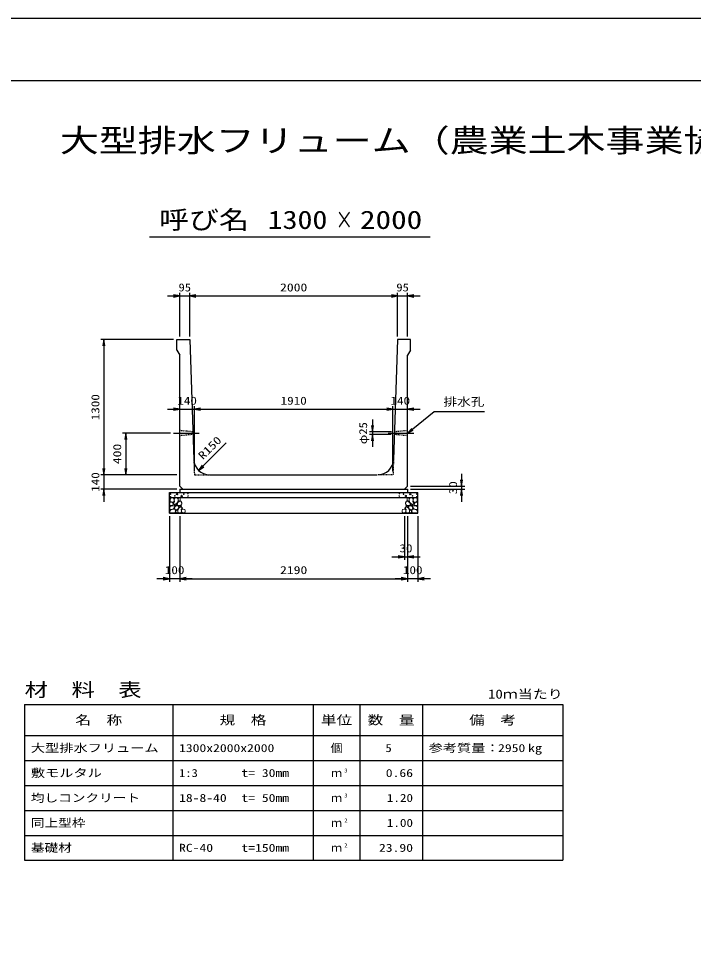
# Model space of a CAD drawing. Units: millimetres at full size. Extents: x 0 to 25230, y 0 to 17820.
# Drawn here: x 8469 to 14960, y 8910 to 17820 of the extents above; entities that cross this region are included whole.
import ezdxf
from ezdxf.enums import TextEntityAlignment as Align

# ---------------------------------------------------------------- set-up
doc = ezdxf.new("R2010")
doc.units = ezdxf.units.MM
doc.linetypes.add('CHAIN', pattern=[18.5, 12, -1.5, 3.5, -1.5])
doc.linetypes.add('DASHED_SPACED', pattern=[12, 6, -6])
for name, color, linetype, lineweight in [('0_2', 7, 'Continuous', 25), ('D-BMK', 2, 'CHAIN', 25), ('D-DCR-HCHn', 4, 'Continuous', 9), ('D-MTR-FRAM', 7, 'Continuous', 25), ('D-MTR-LINE', 7, 'Continuous', 25), ('D-STR-DIM', 7, 'Continuous', 25), ('D-STR-STRn', 1, 'Continuous', 25), ('D-TTL', 2, 'Continuous', 25), ('D-TTL-TXT', 7, 'Continuous', 25)]:
    doc.layers.add(name, color=color, linetype=linetype, lineweight=lineweight)
doc.layers.add('D-MTR', color=7, linetype='Continuous')
doc.layers.add('D-MTR-TXT', color=7, linetype='Continuous')
doc.styles.add('ＭＳ ゴシック', font='')
doc.styles.get('ＭＳ ゴシック').set_extended_font_data('MS Gothic')

# ---------------------------------------------------------------- blocks, each defined once
blk = doc.blocks.new('open_arrow')
at = {"color": 0, "linetype": 'Continuous', "lineweight": -2}
blk.add_lwpolyline([(7.5, 1.25), (0, 0), (7.5, -1.25)], dxfattribs=at)

msp = doc.modelspace()

# ---------------------------------------------------------------- linework, layer by layer
at = {"layer": '0_2'}
for p, q in [((9930, 13830), (9470, 13830)), ((9500, 13830), (9500, 13430)), ((9990, 13430), (9470, 13430))]:
    msp.add_line(p, q, dxfattribs=at)
at = {"layer": 'D-BMK'}
for p, q in [((9960, 13830), (10206.154, 13830)), ((12023.846, 13830), (12270, 13830))]:
    msp.add_line(p, q, dxfattribs=at)
at = {"layer": 'D-DCR-HCHn'}
for points in [[(9958.399, 13203.696), (9942.796, 13207.163), (9928.928, 13200.228), (9927.194, 13184.626), (9930.661, 13172.491), (9947.997, 13167.29), (9960.132, 13167.29), (9965.333, 13175.958), (9965.333, 13195.028)], [(9972.267, 13205.429), (9967.067, 13189.827), (9968.8, 13172.491), (9956.665, 13153.421), (9972.267, 13144.753), (9989.603, 13153.421), (10000.005, 13167.29), (10003.472, 13189.827), (10000.005, 13201.962), (9989.603, 13207.163)], [(10005.206, 13201.962), (10005.206, 13181.159), (10013.874, 13175.958), (10022.542, 13181.159), (10024.275, 13193.294), (10022.542, 13203.696), (10010.407, 13207.163)], [(12224.794, 13201.962), (12224.794, 13181.159), (12216.126, 13175.958), (12207.458, 13181.159), (12205.725, 13193.294), (12207.458, 13203.696), (12219.593, 13207.163)], [(12257.733, 13205.429), (12262.933, 13189.827), (12261.2, 13172.491), (12273.335, 13153.421), (12257.733, 13144.753), (12240.397, 13153.421), (12229.995, 13167.29), (12226.528, 13189.827), (12229.995, 13201.962), (12240.397, 13207.163)], [(12271.601, 13203.696), (12287.204, 13207.163), (12301.072, 13200.228), (12302.806, 13184.626), (12299.339, 13172.491), (12282.003, 13167.29), (12269.868, 13167.29), (12264.667, 13175.958), (12264.667, 13195.028)], [(9925.46, 13160.356), (9920.26, 13144.753), (9927.194, 13134.352), (9944.53, 13132.618), (9956.366, 13137.699), (9951.464, 13149.954), (9954.932, 13156.889), (9947.997, 13163.823), (9937.596, 13167.29)], [(9958.366, 13102.757), (9971.208, 13122.019), (9969.603, 13126.834), (9951.946, 13131.65), (9935.894, 13130.045), (9924.658, 13120.414), (9923.052, 13109.177), (9924.658, 13097.941), (9937.499, 13094.731)], [(9964.787, 13062.627), (9976.023, 13067.443), (9979.234, 13083.494), (9972.813, 13094.731), (9961.577, 13097.941), (9947.13, 13096.336), (9931.078, 13089.915), (9923.052, 13080.284), (9923.052, 13069.048), (9927.868, 13062.627), (9947.13, 13064.232)], [(9975.735, 13144.753), (9967.067, 13137.819), (9970.534, 13132.618), (9982.669, 13132.618), (9987.87, 13134.352), (9991.337, 13141.286), (9986.136, 13146.487)], [(10003.311, 13102.757), (10011.337, 13122.019), (10004.916, 13130.045), (9985.654, 13130.045), (9977.628, 13126.834), (9969.603, 13115.598), (9969.603, 13105.967), (9977.628, 13093.125), (9987.259, 13091.52)], [(10001.739, 13163.823), (9993.071, 13143.02), (10000.005, 13134.352), (10020.808, 13134.352), (10029.476, 13137.819), (10038.144, 13149.954), (10038.144, 13160.356), (10029.476, 13174.224), (10019.074, 13175.958)], [(10030.599, 13064.232), (10035.415, 13078.679), (10033.81, 13094.731), (10045.046, 13112.388), (10030.599, 13120.414), (10014.548, 13112.388), (10004.916, 13099.546), (10001.706, 13078.679), (10004.916, 13067.443), (10014.548, 13062.627)], [(10027.389, 13120.414), (10035.415, 13126.834), (10032.204, 13131.65), (10020.968, 13131.65), (10016.153, 13130.045), (10012.942, 13123.624), (10017.758, 13118.808)], [(10043.441, 13065.837), (10057.887, 13062.627), (10070.729, 13069.048), (10072.334, 13083.494), (10069.124, 13094.731), (10053.072, 13099.546), (10041.836, 13099.546), (10037.02, 13091.52), (10037.02, 13073.863)], [(12186.559, 13065.837), (12172.113, 13062.627), (12159.271, 13069.048), (12157.666, 13083.494), (12160.876, 13094.731), (12176.928, 13099.546), (12188.164, 13099.546), (12192.98, 13091.52), (12192.98, 13073.863)], [(12199.401, 13064.232), (12194.585, 13078.679), (12196.19, 13094.731), (12184.954, 13112.388), (12199.401, 13120.414), (12215.452, 13112.388), (12225.084, 13099.546), (12228.294, 13078.679), (12225.084, 13067.443), (12215.452, 13062.627)], [(12228.261, 13163.823), (12236.929, 13143.02), (12229.995, 13134.352), (12209.192, 13134.352), (12200.524, 13137.819), (12191.856, 13149.954), (12191.856, 13160.356), (12200.524, 13174.224), (12210.926, 13175.958)], [(12202.611, 13120.414), (12194.585, 13126.834), (12197.796, 13131.65), (12209.032, 13131.65), (12213.847, 13130.045), (12217.058, 13123.624), (12212.242, 13118.808)], [(12226.689, 13102.757), (12218.663, 13122.019), (12225.084, 13130.045), (12244.346, 13130.045), (12252.372, 13126.834), (12260.397, 13115.598), (12260.397, 13105.967), (12252.372, 13093.125), (12242.741, 13091.52)], [(12254.265, 13144.753), (12262.933, 13137.819), (12259.466, 13132.618), (12247.331, 13132.618), (12242.13, 13134.352), (12238.663, 13141.286), (12243.864, 13146.487)], [(12265.213, 13062.627), (12253.977, 13067.443), (12250.766, 13083.494), (12257.187, 13094.731), (12268.423, 13097.941), (12282.87, 13096.336), (12298.922, 13089.915), (12306.948, 13080.284), (12306.948, 13069.048), (12302.132, 13062.627), (12282.87, 13064.232)], [(12271.634, 13102.757), (12258.792, 13122.019), (12260.397, 13126.834), (12278.054, 13131.65), (12294.106, 13130.045), (12305.342, 13120.414), (12306.948, 13109.177), (12305.342, 13097.941), (12292.501, 13094.731)], [(12304.54, 13160.356), (12309.74, 13144.753), (12302.806, 13134.352), (12285.47, 13132.618), (12273.634, 13137.699), (12278.536, 13149.954), (12275.068, 13156.889), (12282.003, 13163.823), (12292.404, 13167.29)], [(10000.101, 13067.443), (10000.101, 13086.705), (9992.075, 13091.52), (9984.049, 13086.705), (9982.444, 13075.469), (9984.049, 13065.837), (9995.285, 13062.627)], [(12229.899, 13067.443), (12229.899, 13086.705), (12237.925, 13091.52), (12245.951, 13086.705), (12247.556, 13075.469), (12245.951, 13065.837), (12234.715, 13062.627)]]:
    msp.add_lwpolyline(points, close=True, dxfattribs=at)
for centre, radius in [((9930.727, 13243.955), 3), ((9931.869, 13218.91), 3), ((9972.292, 13225.752), 3), ((9993.336, 13243.955), 7.5), ((10036.664, 13224.961), 7.5), ((10057.708, 13243.164), 3), ((10098.131, 13250.006), 3), ((10099.273, 13224.961), 3), ((12130.727, 13224.961), 3), ((12131.869, 13250.006), 3), ((12172.292, 13243.164), 3), ((12193.336, 13224.961), 7.5), ((12236.664, 13243.955), 7.5), ((12257.708, 13225.752), 3), ((12298.131, 13218.91), 3), ((12299.273, 13243.955), 3)]:
    msp.add_circle(centre, radius, dxfattribs=at)
at = {"layer": 'D-MTR-FRAM'}
for p, q in [((8527.5, 11220), (13702.5, 11220)), ((8527.5, 11220), (8527.5, 9720)), ((13702.5, 11220), (13702.5, 9720)), ((8527.5, 9720), (13702.5, 9720))]:
    msp.add_line(p, q, dxfattribs=at)
at = {"layer": 'D-MTR-LINE'}
for p, q in [((9952.5, 11220), (9952.5, 9720)), ((11302.5, 11220), (11302.5, 9720)), ((11752.5, 11220), (11752.5, 9720)), ((12352.5, 11220), (12352.5, 9720)), ((8527.5, 10920), (13702.5, 10920)), ((8527.5, 10680), (13702.5, 10680)), ((8527.5, 10440), (13702.5, 10440)), ((8527.5, 10200), (13702.5, 10200)), ((8527.5, 9960), (13702.5, 9960))]:
    msp.add_line(p, q, dxfattribs=at)
at = {"layer": 'D-STR-DIM'}
for p, q in [((9900, 15150), (10235, 15150)), ((10020, 14760), (10020, 15180)), ((10115, 14760), (10115, 15180)), ((10115, 14760), (10115, 15180)), ((10115, 15150), (12115, 15150)), ((11995, 15150), (12330, 15150)), ((12115, 14760), (12115, 15180)), ((12115, 14760), (12115, 15180)), ((12210, 14760), (12210, 15180)), ((9960, 14730), (9260, 14730)), ((9290, 14730), (9290, 13430)), ((10160, 13460), (10160, 14090)), ((10160, 13460), (10160, 14090)), ((12070, 13460), (12070, 14090)), ((12070, 13460), (12070, 14090)), ((9900, 14060), (10280, 14060)), ((10160, 14060), (12070, 14060)), ((11950, 14060), (12330, 14060)), ((11873.846, 13962.5), (11873.846, 13697.5)), ((12054.279, 13842.5), (11843.846, 13842.5)), ((12053.413, 13817.5), (11843.846, 13817.5)), ((10200.682, 13472.115), (10465.847, 13737.28)), ((9290, 13550), (9290, 13170)), ((9990, 13430), (9260, 13430)), ((9990, 13430), (9260, 13430)), ((12730, 13440), (12730, 13170)), ((9990, 13290), (9260, 13290)), ((12240, 13320), (12760, 13320)), ((12240, 13290), (12760, 13290)), ((9920, 13030), (9920, 12400)), ((10020, 13030), (10020, 12400)), ((10020, 13030), (10020, 12400)), ((12180, 13030), (12180, 12610)), ((12210, 13030), (12210, 12400)), ((12210, 13030), (12210, 12400)), ((12210, 13030), (12210, 12610)), ((12310, 13030), (12310, 12400)), ((12060, 12640), (12330, 12640)), ((10140, 12430), (9800, 12430)), ((10020, 12430), (12210, 12430)), ((12430, 12430), (12090, 12430))]:
    msp.add_line(p, q, dxfattribs=at)
msp.add_lwpolyline([(12210, 13830), (12465, 14040), (12525, 14040), (12949.416, 14040)], dxfattribs=at)
at = {"layer": 'D-STR-STRn'}
for p, q in [((9990, 14730), (10115, 14730)), ((9990, 14630), (9990, 14730)), ((10115, 14730), (10154.987, 13574.811)), ((12115, 14730), (12075.013, 13574.811)), ((12240, 14730), (12115, 14730)), ((12240, 14630), (12240, 14730)), ((9990, 14630), (10020, 14580)), ((12240, 14630), (12210, 14580)), ((10020, 13320), (10020, 14580)), ((12210, 13320), (12210, 14580)), ((10304.898, 13430), (11913.66, 13430)), ((10020, 13320), (10050, 13290)), ((10020, 13290), (12210, 13290)), ((10020, 13290), (10020, 13260)), ((12210, 13320), (12180, 13290)), ((12210, 13290), (12210, 13260)), ((9920, 13060), (9920, 13260)), ((9920, 13260), (12310, 13260)), ((9920, 13210), (12310, 13210)), ((12310, 13060), (12310, 13260)), ((9920, 13060), (12310, 13060))]:
    msp.add_line(p, q, dxfattribs=at)
at = {"layer": 'D-STR-STRn', "color": 2, "linetype": 'DASHED_SPACED'}
for p, q in [((10145.721, 13842.5), (10020, 13855)), ((10146.587, 13817.5), (10020, 13805)), ((12210, 13805), (12083.413, 13817.5)), ((12210, 13855), (12084.279, 13842.5)), ((10154.987, 13574.811), (10160, 13430)), ((12075.013, 13574.811), (12070, 13430)), ((10160, 13430), (10304.898, 13430)), ((12070, 13430), (11925.102, 13430))]:
    msp.add_line(p, q, dxfattribs=at)
at = {"layer": 'D-STR-STRn'}
for centre, start, end in [((10304.898, 13580), 181.98252, 270), ((11925.102, 13580), 270, 358.01748)]:
    msp.add_arc(centre, 150, start, end, dxfattribs=at)
at = {"layer": 'D-TTL'}
for points in [[(0, 0), (25230, 0), (25230, 17820), (0, 17820)], [(600, 600), (24630, 600), (24630, 17220), (600, 17220)]]:
    msp.add_lwpolyline(points, close=True, dxfattribs=at)
at = {"layer": 'D-TTL-TXT'}
msp.add_line((9726.878, 15720), (12426.878, 15720), dxfattribs=at)

# ---------------------------------------------------------------- block references
at = {"layer": '0_2', "xscale": 8, "yscale": 8}
for p, rotation in [((9500, 13830), 270), ((9500, 13430), 90)]:
    msp.add_blockref('open_arrow', p, dxfattribs=dict(at, rotation=rotation))
at = {"layer": 'D-STR-DIM', "xscale": 8, "yscale": 8}
for p, rotation in [((10020, 15150), 180), ((12115, 15150), 180), ((12115, 15150), 180), ((9290, 14730), 270), ((10020, 14060), 180), ((12070, 14060), 180), ((12070, 14060), 180), ((11873.846, 13842.5), 90), ((11873.846, 13817.5), 270), ((12210, 13830), 39.5), ((9290, 13430), 90), ((9290, 13430), 90), ((10200.682, 13472.115), 45), ((12730, 13320), 90), ((9290, 13290), 270), ((12730, 13290), 270), ((12180, 12640), 180), ((9920, 12430), 180), ((12210, 12430), 180), ((12210, 12430), 180)]:
    msp.add_blockref('open_arrow', p, dxfattribs=dict(at, rotation=rotation))
for p in [(10115, 15150), (10115, 15150), (12210, 15150), (10160, 14060), (10160, 14060), (12210, 14060), (12210, 12640), (10020, 12430), (10020, 12430), (12310, 12430)]:
    msp.add_blockref('open_arrow', p, dxfattribs=at)

# ---------------------------------------------------------------- texts
at = {"layer": '0_2', "style": 'ＭＳ ゴシック', "width": 1.25}
msp.add_text('400', height=76.98, rotation=90, dxfattribs=at).set_placement((9417.5, 13630), align=Align.MIDDLE_CENTER)
at = {"layer": 'D-MTR', "style": 'ＭＳ ゴシック', "width": 1.25}
msp.add_text('材\u3000料\u3000表', height=132, dxfattribs=at).set_placement((8527.5, 11256), align=Align.BOTTOM_LEFT)
at = {"layer": 'D-MTR', "style": 'ＭＳ ゴシック', "width": 1.2}
msp.add_text('10ｍ当たり', height=87.98, dxfattribs=at).set_placement((13702.5, 11249), align=Align.BOTTOM_RIGHT)
at = {"layer": 'D-MTR-TXT', "style": 'ＭＳ ゴシック'}
for s, height, width, p in [('名\u3000称', 87.98, 1.25, (9240, 11070)), ('規\u3000格', 87.98, 1.25, (10627.5, 11070)), ('単位', 87.98, 1.25, (11527.5, 11070)), ('数\u3000量', 87.98, 1.25, (12052.5, 11070)), ('備\u3000考', 87.98, 1.25, (13027.5, 11070)), ('個', 76.98, 1.1, (11527.5, 10800))]:
    msp.add_text(s, height=height, dxfattribs=dict(at, width=width)).set_placement(p, align=Align.MIDDLE_CENTER)
for s, width, p in [('大型排水フリューム', 1.3, (8587.5, 10800)), ('1300x2000x2000', 1.25, (10012.5, 10800)), ('参考質量：    kg', 1.3, (12412.5, 10800)), ('敷モルタル', 1.3, (8587.5, 10560)), ('1:3', 1.15, (10012.5, 10560)), ('t= 30mm', 1.25, (10612.5, 10560)), ('均しコンクリート', 1.25, (8587.5, 10320)), ('18-8-40', 1.25, (10012.5, 10320)), ('t= 50mm', 1.25, (10612.5, 10320)), ('同上型枠', 1.25, (8587.5, 10080)), ('基礎材', 1.25, (8587.5, 9840)), ('RC-40', 1.25, (10012.5, 9840)), ('t=150mm', 1.25, (10612.5, 9840))]:
    msp.add_text(s, height=76.98, dxfattribs=dict(at, width=width)).set_placement(p, align=Align.MIDDLE_LEFT)
for s, width, p in [('5', 1.15, (12057.83, 10800)), ('2950', 1.25, (13342.5, 10800)), ('0.66', 1.25, (12262.5, 10560)), ('1.20', 1.2, (12262.5, 10320)), ('1.00', 1.2, (12262.5, 10080)), ('23.90', 1.25, (12262.5, 9840))]:
    msp.add_text(s, height=76.98, dxfattribs=dict(at, width=width)).set_placement(p, align=Align.MIDDLE_RIGHT)
for p in [(11527.5, 10560), (11527.5, 10320), (11527.5, 10080), (11527.5, 9840)]:
    msp.add_text('ｍ', height=76.98, dxfattribs=at).set_placement(p, align=Align.MIDDLE_CENTER)
at = {"layer": 'D-MTR-TXT', "style": 'ＭＳ ゴシック', "width": 1.15}
for s, p in [('3', (11602.5, 10553)), ('3', (11602.5, 10313)), ('2', (11602.5, 10073)), ('2', (11602.5, 9833))]:
    msp.add_text(s, height=38.49, dxfattribs=at).set_placement(p, align=Align.BOTTOM_LEFT)
at = {"layer": 'D-STR-DIM', "style": 'ＭＳ ゴシック'}
for s, width, p in [('95', 1.15, (10067.5, 15232.5)), ('2000', 1.25, (11115, 15232.5)), ('95', 1.15, (12162.5, 15232.5)), ('140', 1.2, (10090, 14142.5)), ('1910', 1.2, (11115, 14142.5)), ('140', 1.2, (12140, 14142.5)), ('30', 1.2, (12195, 12722.5)), ('100', 1.2, (9970, 12512.5)), ('2190', 1.25, (11115, 12512.5)), ('100', 1.2, (12260, 12512.5))]:
    msp.add_text(s, height=76.98, dxfattribs=dict(at, width=width)).set_placement(p, align=Align.MIDDLE_CENTER)
for s, width, p in [('1300', 1.2, (9207.5, 14080)), ('φ25', 1.15, (11782.818, 13830)), ('140', 1.2, (9207.5, 13360)), ('30', 1.2, (12647.5, 13305))]:
    msp.add_text(s, height=76.98, rotation=90, dxfattribs=dict(at, width=width)).set_placement(p, align=Align.MIDDLE_CENTER)
at = {"layer": 'D-STR-DIM', "style": 'ＭＳ ゴシック', "width": 1.25}
msp.add_text('排水孔', height=76.98, dxfattribs=at).set_placement((12555, 14070), align=Align.BOTTOM_LEFT)
msp.add_text('R150', height=76.98, rotation=45, dxfattribs=at).set_placement((10259.092, 13553.152), align=Align.BOTTOM_LEFT)
at = {"layer": 'D-TTL-TXT', "style": 'ＭＳ ゴシック'}
for s, height, width, p in [('大型排水フリューム（農業土木事業協会型）', 219.9, 1.25, (12615, 16470)), ('呼び名', 176, 1.2, (10251.878, 15742.5)), ('1300', 176, 1.2, (11151.878, 15742.5)), ('×', 176, 0.7, (11601.878, 15742.5)), ('2000', 176, 1.25, (12051.878, 15742.5))]:
    msp.add_text(s, height=height, dxfattribs=dict(at, width=width)).set_placement(p, align=Align.BOTTOM_CENTER)

doc.saveas('drawing.dxf')
